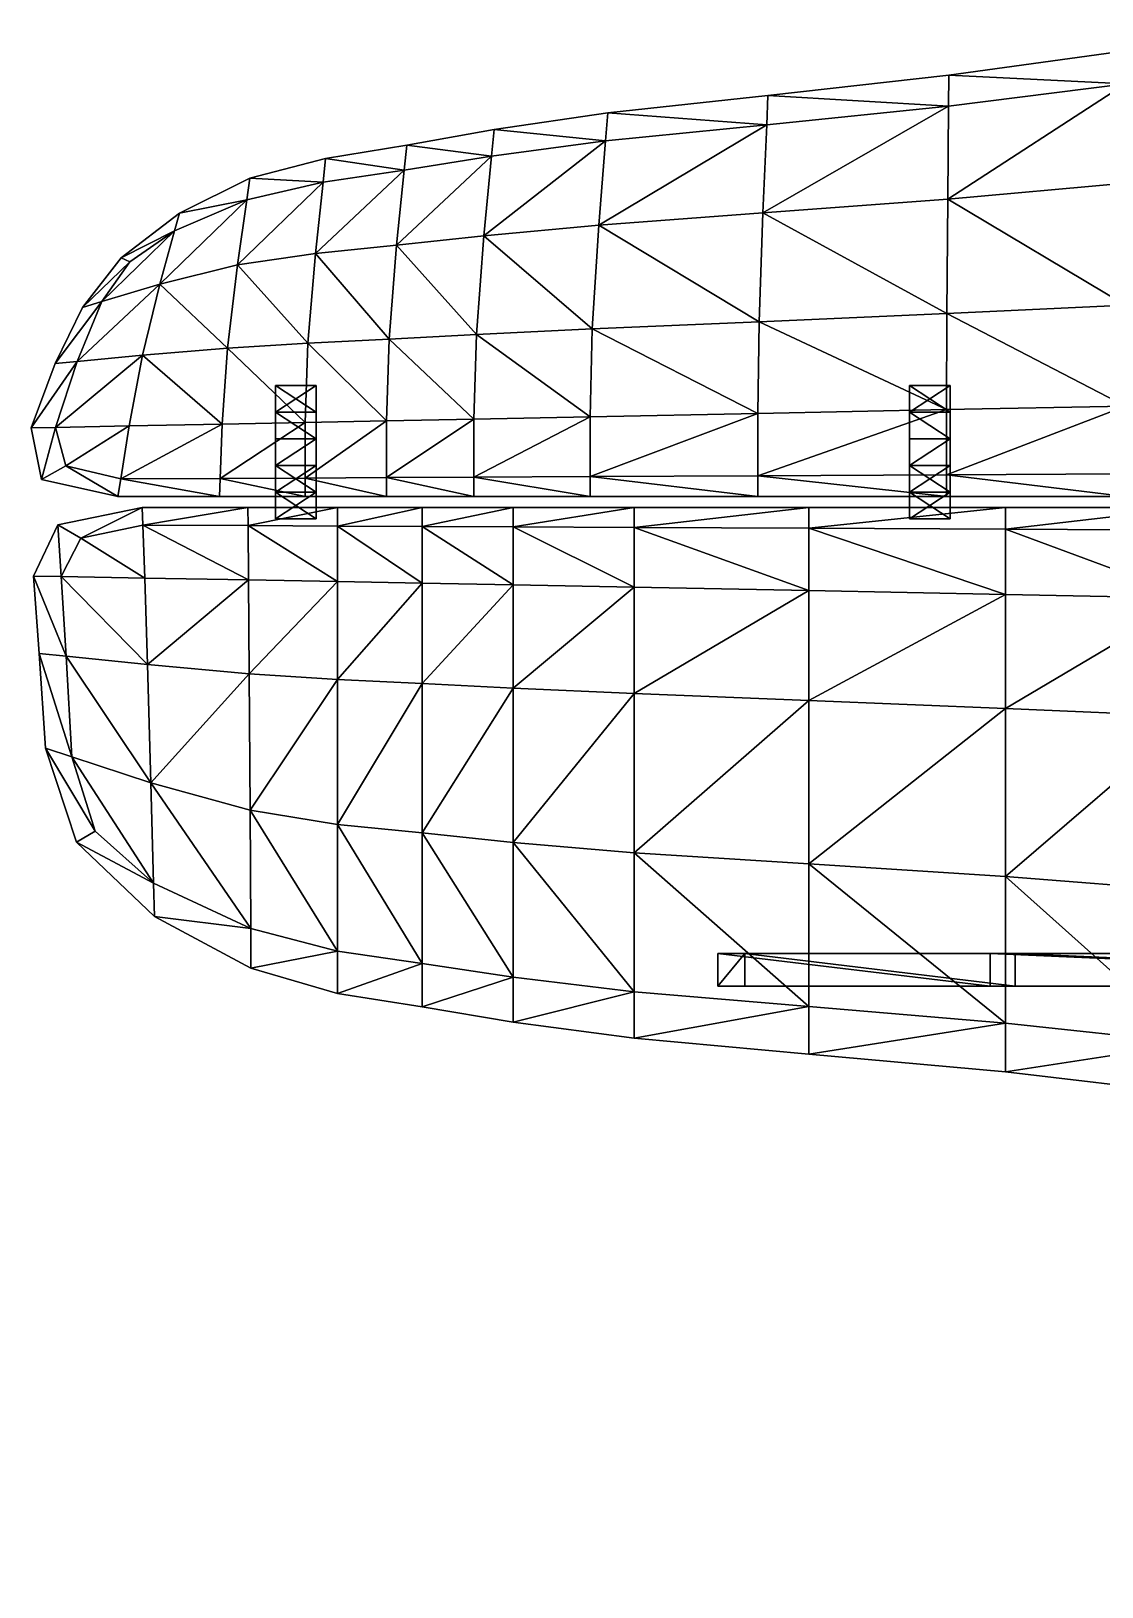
# Model space of a CAD drawing. Header units: centimetres. Extents: x -517 to 535, y -790 to 155.
# Drawn here: x -151.5 to -54.9, y -14.3 to 126 of the extents above; entities that cross this region are included whole.
import ezdxf

# ---------------------------------------------------------------- set-up
doc = ezdxf.new("R2010")
doc.units = ezdxf.units.CM
doc.layers.get('0').update_dxf_attribs({"color": 194, "true_color": 0x551cb1})

msp = doc.modelspace()

# ---------------------------------------------------------------- meshes
at = {"color": 176, "true_color": 0x080888}
mesh = msp.add_polyface(dxfattribs=at)
corners = [(-68.71, 119.18, 273.61), (-85.46, 109.56, 273.87), (-68.79, 110.81, 273.87), (-85.12, 117.51, 273.61), (-85.81, 99.75, 273.87), (-68.88, 100.48, 273.87), (-52.75, 101.24, 273.87), (-52.75, 112.24, 273.87), (-52.75, 121.21, 273.61), (-37.98, 122.82, 273.61), (-37.68, 101.92, 273.87), (-68.68, 121.97, 272.82), (-52.75, 124.19, 272.82), (-52.75, 124.19, 271.77), (-68.68, 121.97, 271.77), (-85.01, 120.16, 272.82), (-85.01, 120.16, 271.77), (-85.46, 109.56, 269.66), (-68.79, 110.81, 269.66), (-68.88, 100.48, 269.66), (-68.71, 119.18, 269.93), (-85.12, 117.51, 269.93), (-52.75, 112.24, 269.66), (-52.75, 101.24, 269.66), (-52.75, 121.21, 269.93), (-52.75, 124.19, 270.72), (-37.98, 122.82, 269.93), (-38.03, 125.96, 271.77), (-68.68, 121.97, 270.72), (-85.01, 120.16, 270.72)]
mesh.append_faces([[corners[k] for k in face] for face in [(0, 1, 2, 0), (1, 0, 3, 1), (1, 4, 5, 1), (5, 2, 1, 5), (6, 7, 2, 6), (2, 5, 6, 2), (2, 8, 0, 2), (8, 2, 7, 8), (7, 9, 8, 7), (7, 6, 10, 7), (8, 11, 0, 8), (11, 8, 12, 11), (11, 12, 13, 11), (13, 14, 11, 13), (0, 15, 3, 0), (15, 0, 11, 15), (15, 11, 14, 15), (14, 16, 15, 14), (17, 18, 19, 17), (20, 17, 21, 20), (17, 20, 18, 17), (18, 22, 23, 18), (23, 19, 18, 23), (24, 18, 20, 24), (18, 24, 22, 18), (25, 26, 24, 25), (25, 13, 27, 25), (13, 25, 28, 13), (28, 14, 13, 28), (28, 24, 20, 28), (24, 28, 25, 24), (20, 29, 28, 20), (29, 20, 21, 29), (28, 16, 14, 28), (16, 28, 29, 16)]], dxfattribs={"vtx3": -1, "color": 176})
mesh = msp.add_polyface(dxfattribs=at)
corners = [(-118.5, 106.66, 273.87), (-109.93, 114.68, 273.61), (-117.82, 113.43, 273.61), (-110.62, 107.51, 273.87), (-99.65, 116.05, 273.61), (-100.25, 108.47, 273.87), (-85.12, 117.51, 273.61), (-85.46, 109.56, 273.87), (-99.45, 118.58, 272.82), (-85.01, 120.16, 272.82), (-85.01, 120.16, 271.77), (-99.45, 118.58, 271.77), (-109.71, 117.07, 272.82), (-117.59, 115.68, 272.82), (-109.71, 117.07, 271.77), (-117.59, 115.68, 271.77), (-99.65, 116.05, 269.93), (-110.62, 107.51, 269.66), (-109.93, 114.68, 269.93), (-100.25, 108.47, 269.66), (-118.5, 106.66, 269.66), (-117.82, 113.43, 269.93), (-85.12, 117.51, 269.93), (-85.46, 109.56, 269.66), (-85.01, 120.16, 270.72), (-99.45, 118.58, 270.72), (-109.71, 117.07, 270.72), (-117.59, 115.68, 270.72)]
mesh.append_faces([[corners[k] for k in face] for face in [(0, 1, 2, 0), (1, 0, 3, 1), (4, 3, 5, 4), (3, 4, 1, 3), (5, 6, 4, 5), (6, 5, 7, 6), (6, 8, 4, 6), (8, 6, 9, 8), (8, 9, 10, 8), (10, 11, 8, 10), (4, 12, 1, 4), (12, 4, 8, 12), (1, 13, 2, 1), (13, 1, 12, 13), (13, 12, 14, 13), (14, 15, 13, 14), (12, 8, 11, 12), (11, 14, 12, 11), (16, 17, 18, 16), (17, 16, 19, 17), (18, 20, 21, 18), (22, 19, 16, 22), (19, 22, 23, 19), (11, 24, 25, 11), (24, 11, 10, 24), (25, 22, 16, 25), (22, 25, 24, 22), (16, 26, 25, 16), (26, 16, 18, 26), (26, 14, 11, 26), (11, 25, 26, 11), (15, 26, 27, 15), (26, 15, 14, 26), (27, 18, 21, 27), (18, 27, 26, 18)]], dxfattribs={"vtx3": -1, "color": 176})
mesh = msp.add_polyface(dxfattribs=at)
corners = [(-132.02, 110.74, 273.61), (-139.85, 103.13, 273.87), (-132.86, 104.87, 273.87), (-126.51, 97.82, 273.87), (-125.83, 105.91, 273.87), (-133.76, 97.37, 273.87), (-125.14, 112.34, 273.61), (-117.82, 113.43, 273.61), (-118.5, 106.66, 273.87), (-119.18, 98.19, 273.87), (-124.92, 114.48, 272.82), (-117.59, 115.68, 272.82), (-131.73, 112.7, 272.82), (-124.92, 114.48, 271.77), (-131.73, 112.7, 271.77), (-117.59, 115.68, 271.77), (-138.09, 109.55, 271.77), (-138.09, 109.55, 272.82), (-132.86, 104.87, 269.66), (-125.83, 105.91, 269.66), (-126.51, 97.82, 269.66), (-118.5, 106.66, 269.66), (-119.18, 98.19, 269.66), (-117.82, 113.43, 269.93), (-125.14, 112.34, 269.93), (-132.02, 110.74, 269.93), (-124.92, 114.48, 270.72), (-117.59, 115.68, 270.72), (-131.73, 112.7, 270.72), (-138.09, 109.55, 270.72)]
mesh.append_faces([[corners[k] for k in face] for face in [(0, 1, 2, 0), (3, 4, 2, 3), (2, 5, 3, 2), (2, 6, 0, 2), (6, 2, 4, 6), (7, 4, 8, 7), (4, 7, 6, 4), (4, 3, 9, 4), (9, 8, 4, 9), (7, 10, 6, 7), (10, 7, 11, 10), (6, 12, 0, 6), (12, 6, 10, 12), (12, 10, 13, 12), (13, 14, 12, 13), (10, 11, 15, 10), (15, 13, 10, 15), (12, 16, 17, 12), (18, 19, 20, 18), (19, 21, 22, 19), (22, 20, 19, 22), (23, 19, 24, 23), (19, 23, 21, 19), (24, 18, 25, 24), (18, 24, 19, 18), (23, 26, 27, 23), (26, 23, 24, 26), (27, 13, 15, 27), (13, 27, 26, 13), (13, 26, 28, 13), (28, 14, 13, 28), (28, 24, 25, 28), (24, 28, 26, 24), (25, 29, 28, 25), (28, 16, 14, 28)]], dxfattribs={"vtx3": -1, "color": 176})
mesh = msp.add_polyface(dxfattribs=at)
corners = [(-101.04, 85.78, 273.61), (-85.92, 91.48, 273.87), (-101.04, 91.18, 273.87), (-85.92, 85.86, 273.61), (-85.81, 99.75, 273.87), (-100.85, 99.1, 273.87), (-111.3, 98.6, 273.87), (-111.53, 90.97, 273.87), (-111.53, 85.73, 273.61), (-119.41, 85.69, 273.61), (-119.18, 98.19, 273.87), (-119.41, 90.81, 273.87), (-110.62, 107.51, 273.87), (-118.5, 106.66, 273.87), (-100.25, 108.47, 273.87), (-85.46, 109.56, 273.87), (-85.92, 91.48, 269.66), (-101.04, 91.18, 269.66), (-100.85, 99.1, 269.66), (-85.81, 99.75, 269.66), (-101.04, 85.78, 269.93), (-85.92, 85.86, 269.93), (-111.53, 90.97, 269.66), (-111.3, 98.6, 269.66), (-119.41, 90.81, 269.66), (-119.18, 98.19, 269.66), (-119.41, 85.69, 269.93), (-111.53, 85.73, 269.93), (-118.5, 106.66, 269.66), (-110.62, 107.51, 269.66), (-100.25, 108.47, 269.66), (-109.93, 114.68, 269.93), (-85.46, 109.56, 269.66)]
mesh.append_faces([[corners[k] for k in face] for face in [(0, 1, 2, 0), (1, 0, 3, 1), (1, 4, 5, 1), (5, 2, 1, 5), (6, 7, 2, 6), (2, 5, 6, 2), (2, 8, 0, 2), (8, 2, 7, 8), (7, 9, 8, 7), (7, 6, 10, 7), (10, 11, 7, 10), (6, 12, 13, 6), (13, 10, 6, 13), (12, 6, 5, 12), (5, 14, 12, 5), (4, 15, 14, 4), (14, 5, 4, 14), (16, 17, 18, 16), (18, 19, 16, 18), (20, 16, 21, 20), (16, 20, 17, 16), (17, 22, 23, 17), (23, 18, 17, 23), (22, 24, 25, 22), (25, 23, 22, 25), (22, 26, 24, 22), (27, 17, 20, 27), (17, 27, 22, 17), (28, 29, 23, 28), (23, 25, 28, 23), (29, 30, 18, 29), (18, 23, 29, 18), (28, 31, 29, 28), (30, 32, 19, 30), (19, 18, 30, 19)]], dxfattribs={"vtx3": -1, "color": 176})
mesh = msp.add_polyface(dxfattribs=at)
corners = [(-139.85, 103.13, 273.87), (-147.33, 96.17, 273.61), (-141.43, 96.73, 273.87), (-145.09, 101.56, 273.61), (-138.53, 107.94, 273.61), (-142.56, 105.15, 273.4), (-132.02, 110.74, 273.61), (-133.76, 97.37, 273.87), (-132.86, 104.87, 273.87), (-138.09, 109.55, 272.82), (-131.73, 112.7, 272.82), (-143.34, 105.51, 272.82), (-138.09, 109.55, 271.77), (-143.34, 105.51, 271.77), (-131.73, 112.7, 271.77), (-146.83, 101.04, 272.82), (-146.83, 101.04, 271.77), (-139.85, 103.13, 269.66), (-147.33, 96.17, 269.93), (-145.09, 101.56, 269.93), (-132.86, 104.87, 269.66), (-133.76, 97.37, 269.66), (-132.02, 110.74, 269.93), (-138.53, 107.94, 269.93), (-142.56, 105.15, 270.13), (-138.09, 109.55, 270.72), (-131.73, 112.7, 270.72), (-143.34, 105.51, 270.72), (-146.83, 101.04, 270.72), (-149.29, 95.98, 271.77), (-149.29, 95.98, 270.72)]
mesh.append_faces([[corners[k] for k in face] for face in [(0, 1, 2, 0), (3, 4, 5, 3), (4, 3, 0, 4), (0, 6, 4, 0), (0, 2, 7, 0), (7, 8, 0, 7), (6, 9, 4, 6), (9, 6, 10, 9), (4, 11, 5, 4), (11, 4, 9, 11), (11, 9, 12, 11), (12, 13, 11, 12), (12, 10, 14, 12), (5, 15, 3, 5), (15, 5, 11, 15), (15, 11, 13, 15), (13, 16, 15, 13), (17, 18, 19, 17), (17, 20, 21, 17), (22, 17, 23, 22), (17, 22, 20, 17), (23, 19, 24, 23), (19, 23, 17, 19), (25, 22, 23, 25), (12, 26, 25, 12), (12, 25, 27, 12), (27, 13, 12, 27), (27, 23, 24, 27), (23, 27, 25, 23), (24, 28, 27, 24), (28, 24, 19, 28), (28, 16, 13, 28), (13, 27, 28, 13), (28, 29, 16, 28), (19, 30, 28, 19)]], dxfattribs={"vtx3": -1, "color": 176})
mesh = msp.add_polyface(dxfattribs=at)
corners = [(-71.02, 93.99, 271.3), (-72.25, 93.99, 273.42), (-68.57, 93.99, 271.3), (-72.25, 93.99, 269.18), (-72.25, 91.59, 273.42), (-68.57, 91.59, 271.3), (-72.25, 91.59, 269.18), (-68.57, 89.19, 271.3), (-72.25, 89.19, 273.42), (-72.25, 89.19, 269.18), (-72.25, 86.79, 273.42), (-68.57, 86.79, 271.3), (-72.25, 86.79, 269.18), (-52.75, 101.24, 273.87), (-52.75, 92.14, 273.87), (-37.63, 92.44, 273.87), (-68.9, 85.94, 273.61), (-68.9, 91.82, 273.87), (-52.75, 86.02, 273.61), (-68.88, 100.48, 273.87), (-85.81, 99.75, 273.87), (-85.92, 91.48, 273.87), (-85.92, 85.86, 273.61), (-52.75, 92.14, 269.66), (-68.9, 91.82, 269.66), (-68.88, 100.48, 269.66), (-52.75, 101.24, 269.66), (-68.9, 85.94, 269.93), (-85.92, 91.48, 269.66), (-85.81, 99.75, 269.66), (-85.92, 85.86, 269.93), (-85.46, 109.56, 269.66)]
mesh.append_faces([[corners[k] for k in face] for face in [(0, 1, 2, 0), (0, 3, 1, 0), (0, 2, 3, 0), (2, 4, 5, 2), (2, 1, 4, 2), (1, 6, 4, 1), (1, 3, 6, 1), (3, 5, 6, 3), (3, 2, 5, 3), (5, 4, 7, 5), (7, 4, 8, 7), (4, 9, 8, 4), (4, 6, 9, 4), (6, 7, 9, 6), (6, 5, 7, 6), (7, 10, 11, 7), (7, 8, 10, 7), (8, 9, 10, 8), (9, 7, 12, 9), (13, 14, 15, 13), (16, 14, 17, 16), (14, 16, 18, 14), (14, 13, 19, 14), (19, 17, 14, 19), (20, 21, 17, 20), (17, 19, 20, 17), (17, 22, 16, 17), (22, 17, 21, 22), (23, 24, 25, 23), (25, 26, 23, 25), (23, 27, 24, 23), (24, 28, 29, 24), (29, 25, 24, 29), (24, 30, 28, 24), (25, 29, 31, 25)]], dxfattribs={"vtx3": -1, "color": 176})
mesh = msp.add_polyface(dxfattribs=at)
corners = [(-128.22, 93.99, 271.3), (-129.44, 93.99, 273.42), (-125.76, 93.99, 271.3), (-129.44, 93.99, 269.18), (-129.44, 91.59, 273.42), (-125.76, 91.59, 271.3), (-129.44, 91.59, 269.18), (-125.76, 89.19, 271.3), (-129.44, 89.19, 273.42), (-129.44, 89.19, 269.18), (-129.44, 86.79, 273.42), (-125.76, 86.79, 271.3), (-129.44, 86.79, 269.18), (-119.41, 85.69, 273.61), (-111.53, 90.97, 273.87), (-119.41, 90.81, 273.87), (-126.51, 97.82, 273.87), (-126.74, 90.66, 273.87), (-119.18, 98.19, 273.87), (-126.74, 85.65, 273.61), (-134.43, 85.61, 273.61), (-134.23, 90.51, 273.87), (-133.76, 97.37, 273.87), (-119.41, 90.81, 269.66), (-126.74, 90.66, 269.66), (-126.51, 97.82, 269.66), (-119.18, 98.19, 269.66), (-134.23, 90.51, 269.66), (-133.76, 97.37, 269.66), (-134.43, 85.61, 269.93), (-126.74, 85.65, 269.93), (-132.86, 104.87, 269.66)]
mesh.append_faces([[corners[k] for k in face] for face in [(0, 1, 2, 0), (0, 3, 1, 0), (0, 2, 3, 0), (2, 4, 5, 2), (2, 1, 4, 2), (1, 6, 4, 1), (1, 3, 6, 1), (3, 5, 6, 3), (3, 2, 5, 3), (5, 4, 7, 5), (7, 4, 8, 7), (4, 9, 8, 4), (4, 6, 9, 4), (6, 7, 9, 6), (6, 5, 7, 6), (7, 10, 11, 7), (7, 8, 10, 7), (8, 9, 10, 8), (9, 7, 12, 9), (13, 14, 15, 13), (16, 17, 15, 16), (15, 18, 16, 15), (15, 19, 13, 15), (19, 15, 17, 19), (20, 17, 21, 20), (17, 20, 19, 17), (17, 16, 22, 17), (22, 21, 17, 22), (23, 24, 25, 23), (25, 26, 23, 25), (24, 27, 28, 24), (28, 25, 24, 28), (24, 29, 27, 24), (23, 30, 24, 23), (25, 28, 31, 25)]], dxfattribs={"vtx3": -1, "color": 176})
mesh = msp.add_polyface(dxfattribs=at)
corners = [(-141.43, 96.73, 273.87), (-142.63, 90.35, 273.87), (-134.23, 90.51, 273.87), (-133.76, 97.37, 273.87), (-143.39, 85.57, 273.61), (-134.43, 85.61, 273.61), (-148.34, 86.75, 273.4), (-149.26, 90.22, 273.61), (-147.33, 96.17, 273.61), (-139.85, 103.13, 273.87), (-145.09, 101.56, 273.61), (-151.47, 90.17, 272.82), (-149.29, 95.98, 272.82), (-150.54, 85.53, 272.82), (-151.47, 90.17, 271.77), (-149.29, 95.98, 271.77), (-146.83, 101.04, 272.82), (-146.83, 101.04, 271.77), (-134.23, 90.51, 269.66), (-142.63, 90.35, 269.66), (-141.43, 96.73, 269.66), (-133.76, 97.37, 269.66), (-149.26, 90.22, 269.93), (-147.33, 96.17, 269.93), (-148.34, 86.75, 270.13), (-143.39, 85.57, 269.93), (-139.85, 103.13, 269.66), (-151.47, 90.17, 270.72), (-149.29, 95.98, 270.72), (-150.54, 85.53, 271.77), (-150.54, 85.53, 270.72), (-146.83, 101.04, 270.72), (-145.09, 101.56, 269.93)]
mesh.append_faces([[corners[k] for k in face] for face in [(0, 1, 2, 0), (2, 3, 0, 2), (2, 4, 5, 2), (4, 2, 1, 4), (6, 1, 7, 6), (1, 6, 4, 1), (7, 0, 8, 7), (0, 7, 1, 0), (8, 9, 10, 8), (8, 11, 7, 8), (11, 8, 12, 11), (7, 13, 6, 7), (14, 12, 15, 14), (12, 14, 11, 12), (10, 12, 8, 10), (12, 10, 16, 12), (15, 16, 17, 15), (16, 15, 12, 16), (18, 19, 20, 18), (20, 21, 18, 20), (20, 22, 23, 20), (22, 20, 19, 22), (19, 24, 22, 19), (18, 25, 19, 18), (23, 26, 20, 23), (21, 20, 26, 21), (23, 27, 28, 23), (27, 23, 22, 27), (28, 14, 15, 28), (14, 28, 27, 14), (27, 29, 14, 27), (22, 30, 27, 22), (15, 31, 28, 15), (28, 32, 23, 28)]], dxfattribs={"vtx3": -1, "color": 176})
mesh = msp.add_polyface(dxfattribs=at)
corners = [(-72.25, 86.79, 273.42), (-72.25, 89.19, 269.18), (-72.25, 86.79, 269.18), (-72.25, 84.39, 269.18), (-72.25, 84.39, 273.42), (-68.57, 84.39, 271.3), (-72.25, 81.99, 269.18), (-72.25, 81.99, 273.42), (-68.57, 81.99, 271.3), (-71.02, 81.99, 271.3), (-81.32, 65.59, 273.87), (-63.59, 75.16, 273.87), (-81.32, 75.5, 273.87), (-81.32, 81.12, 273.61), (-97.07, 81.19, 273.61), (-97.07, 66.22, 273.87), (-63.59, 81.03, 273.61), (-63.59, 82.99, 272.82), (-81.32, 82.99, 272.82), (-63.59, 82.99, 271.77), (-81.32, 82.99, 271.77), (-63.59, 75.16, 269.66), (-81.32, 65.59, 269.66), (-81.32, 75.5, 269.66), (-63.59, 64.88, 269.66), (-81.32, 81.12, 269.93), (-63.59, 81.03, 269.93), (-81.32, 82.99, 270.72), (-97.07, 81.19, 269.93), (-97.07, 82.99, 271.77), (-63.59, 82.99, 270.72), (-85.92, 85.86, 273.61), (-68.9, 83.98, 272.82), (-68.9, 85.94, 273.61), (-85.92, 83.98, 272.82), (-68.9, 83.98, 271.77), (-85.92, 83.98, 271.77), (-85.92, 85.86, 269.93), (-68.9, 91.82, 269.66), (-68.9, 85.94, 269.93), (-85.92, 83.98, 270.72), (-68.9, 83.98, 270.72)]
mesh.append_faces([[corners[k] for k in face] for face in [(0, 1, 2, 0), (0, 3, 4, 0), (0, 2, 3, 0), (2, 5, 3, 2), (4, 6, 7, 4), (4, 3, 6, 4), (3, 8, 6, 3), (9, 8, 7, 9), (9, 7, 6, 9), (9, 6, 8, 9), (10, 11, 12, 10), (13, 12, 11, 13), (12, 13, 14, 12), (12, 15, 10, 12), (13, 16, 17, 13), (17, 18, 13, 17), (19, 20, 18, 19), (18, 17, 19, 18), (21, 22, 23, 21), (22, 21, 24, 22), (25, 26, 21, 25), (21, 23, 25, 21), (27, 25, 28, 27), (27, 29, 20, 27), (27, 20, 19, 27), (25, 27, 30, 25), (31, 32, 33, 31), (32, 31, 34, 32), (35, 34, 36, 35), (34, 35, 32, 34), (37, 38, 39, 37), (35, 40, 41, 35), (40, 35, 36, 40), (41, 37, 39, 41), (37, 41, 40, 37)]], dxfattribs={"vtx3": -1, "color": 176})
mesh = msp.add_polyface(dxfattribs=at)
corners = [(-72.25, 86.79, 269.18), (-68.57, 89.19, 271.3), (-68.57, 86.79, 271.3), (-72.25, 84.39, 273.42), (-68.57, 84.39, 271.3), (-72.25, 86.79, 273.42), (-72.25, 81.99, 273.42), (-68.57, 81.99, 271.3), (-72.25, 84.39, 269.18), (-63.59, 81.03, 273.61), (-63.59, 75.16, 273.87), (-46.76, 74.83, 273.87), (-46.76, 80.95, 273.61), (-63.59, 64.88, 273.87), (-46.76, 64.14, 273.87), (-81.32, 65.59, 273.87), (-81.32, 81.12, 273.61), (-46.76, 82.99, 272.82), (-63.59, 82.99, 272.82), (-46.76, 82.99, 271.77), (-63.59, 82.99, 271.77), (-46.76, 74.83, 269.66), (-63.59, 64.88, 269.66), (-63.59, 75.16, 269.66), (-63.59, 81.03, 269.93), (-46.76, 80.95, 269.93), (-63.59, 82.99, 270.72), (-46.76, 82.99, 270.72), (-81.32, 82.99, 270.72), (-81.32, 81.12, 269.93), (-68.9, 85.94, 273.61), (-52.75, 83.98, 272.82), (-52.75, 86.02, 273.61), (-68.9, 83.98, 272.82), (-52.75, 83.98, 271.77), (-68.9, 83.98, 271.77), (-68.9, 85.94, 269.93), (-52.75, 92.14, 269.66), (-52.75, 86.02, 269.93), (-52.75, 83.98, 270.72), (-68.9, 83.98, 270.72)]
mesh.append_faces([[corners[k] for k in face] for face in [(0, 1, 2, 0), (2, 3, 4, 2), (2, 5, 3, 2), (0, 2, 4, 0), (4, 6, 7, 4), (4, 3, 6, 4), (8, 4, 7, 8), (9, 10, 11, 9), (11, 12, 9, 11), (11, 13, 14, 11), (13, 11, 10, 13), (10, 15, 13, 10), (10, 9, 16, 10), (9, 12, 17, 9), (17, 18, 9, 17), (19, 20, 18, 19), (18, 17, 19, 18), (21, 22, 23, 21), (24, 25, 21, 24), (21, 23, 24, 21), (24, 26, 27, 24), (27, 25, 24, 27), (26, 20, 19, 26), (19, 27, 26, 19), (20, 26, 28, 20), (26, 24, 29, 26), (30, 31, 32, 30), (31, 30, 33, 31), (34, 33, 35, 34), (33, 34, 31, 33), (36, 37, 38, 36), (36, 39, 40, 36), (39, 36, 38, 39), (40, 34, 35, 40), (34, 40, 39, 34)]], dxfattribs={"vtx3": -1, "color": 176})
mesh = msp.add_polyface(dxfattribs=at)
corners = [(-141.45, 82.99, 272.82), (-149.05, 81.44, 272.82), (-146.98, 80.22, 273.4), (-131.91, 82.99, 272.82), (-141.4, 81.4, 273.61), (-141.45, 82.99, 271.77), (-131.91, 82.99, 271.77), (-149.05, 81.44, 271.77), (-141.45, 82.99, 270.72), (-141.4, 81.4, 269.93), (-146.98, 80.22, 270.13), (-149.05, 81.44, 270.72), (-131.91, 82.99, 270.72), (-148.34, 86.75, 273.4), (-143.65, 83.98, 272.82), (-143.39, 85.57, 273.61), (-150.54, 85.53, 272.82), (-134.49, 83.98, 272.82), (-134.43, 85.61, 273.61), (-143.65, 83.98, 271.77), (-134.49, 83.98, 271.77), (-150.54, 85.53, 271.77), (-149.26, 90.22, 273.61), (-151.47, 90.17, 272.82), (-151.47, 90.17, 271.77), (-148.34, 86.75, 270.13), (-142.63, 90.35, 269.66), (-143.39, 85.57, 269.93), (-134.23, 90.51, 269.66), (-134.43, 85.61, 269.93), (-143.65, 83.98, 270.72), (-150.54, 85.53, 270.72), (-134.49, 83.98, 270.72), (-151.47, 90.17, 270.72), (-149.26, 90.22, 269.93)]
mesh.append_faces([[corners[k] for k in face] for face in [(0, 1, 2, 0), (3, 0, 4, 3), (3, 5, 0, 3), (5, 3, 6, 5), (5, 7, 1, 5), (1, 0, 5, 1), (8, 9, 10, 8), (11, 7, 5, 11), (5, 8, 11, 5), (5, 12, 8, 5), (12, 5, 6, 12), (9, 8, 12, 9), (13, 14, 15, 13), (14, 13, 16, 14), (15, 17, 18, 15), (17, 15, 14, 17), (17, 14, 19, 17), (19, 20, 17, 19), (19, 16, 21, 19), (16, 19, 14, 16), (16, 22, 23, 16), (21, 23, 24, 21), (23, 21, 16, 23), (25, 26, 27, 25), (27, 28, 29, 27), (25, 30, 31, 25), (30, 25, 27, 30), (31, 19, 21, 31), (19, 31, 30, 19), (19, 30, 32, 19), (32, 20, 19, 32), (32, 27, 29, 32), (27, 32, 30, 27), (21, 33, 31, 21), (31, 34, 25, 31)]], dxfattribs={"vtx3": -1, "color": 176})
mesh = msp.add_polyface(dxfattribs=at)
corners = [(-129.44, 86.79, 273.42), (-129.44, 89.19, 269.18), (-129.44, 86.79, 269.18), (-125.76, 89.19, 271.3), (-125.76, 86.79, 271.3), (-129.44, 84.39, 273.42), (-125.76, 84.39, 271.3), (-129.44, 84.39, 269.18), (-129.44, 81.99, 273.42), (-125.76, 81.99, 271.3), (-129.44, 81.99, 269.18), (-131.91, 82.99, 271.77), (-123.84, 82.99, 270.72), (-131.91, 82.99, 270.72), (-123.84, 82.99, 271.77), (-116.21, 82.99, 270.72), (-116.21, 82.99, 271.77), (-134.43, 85.61, 273.61), (-126.74, 83.98, 272.82), (-126.74, 85.65, 273.61), (-134.49, 83.98, 272.82), (-119.41, 83.98, 272.82), (-119.41, 85.69, 273.61), (-126.74, 83.98, 271.77), (-119.41, 83.98, 271.77), (-134.49, 83.98, 271.77), (-134.43, 85.61, 269.93), (-126.74, 90.66, 269.66), (-126.74, 85.65, 269.93), (-119.41, 90.81, 269.66), (-119.41, 85.69, 269.93), (-126.74, 83.98, 270.72), (-134.49, 83.98, 270.72), (-119.41, 83.98, 270.72)]
mesh.append_faces([[corners[k] for k in face] for face in [(0, 1, 2, 0), (2, 3, 4, 2), (4, 5, 6, 4), (4, 0, 5, 4), (0, 7, 5, 0), (0, 2, 7, 0), (2, 6, 7, 2), (2, 4, 6, 2), (6, 8, 9, 6), (6, 5, 8, 6), (5, 10, 8, 5), (5, 7, 10, 5), (7, 9, 10, 7), (7, 6, 9, 7), (11, 12, 13, 11), (14, 15, 12, 14), (15, 14, 16, 15), (17, 18, 19, 17), (18, 17, 20, 18), (19, 21, 22, 19), (21, 19, 18, 21), (21, 18, 23, 21), (23, 24, 21, 23), (18, 20, 25, 18), (25, 23, 18, 25), (26, 27, 28, 26), (28, 29, 30, 28), (26, 31, 32, 26), (31, 26, 28, 31), (31, 23, 25, 31), (25, 32, 31, 25), (23, 31, 33, 23), (33, 24, 23, 33), (33, 28, 30, 33), (28, 33, 31, 28)]], dxfattribs={"vtx3": -1, "color": 176})
mesh = msp.add_polyface(dxfattribs=at)
corners = [(-107.99, 66.71, 273.87), (-97.07, 75.8, 273.87), (-107.99, 76.01, 273.87), (-107.99, 81.25, 273.61), (-116.21, 81.28, 273.61), (-116.21, 76.16, 273.87), (-116.21, 67.12, 273.87), (-107.99, 82.99, 272.82), (-116.21, 82.99, 272.82), (-116.21, 82.99, 271.77), (-107.99, 82.99, 271.77), (-107.99, 76.01, 269.66), (-116.21, 67.12, 269.66), (-116.21, 76.16, 269.66), (-107.99, 66.71, 269.66), (-116.21, 81.28, 269.93), (-107.99, 81.25, 269.93), (-116.21, 82.99, 270.72), (-107.99, 82.99, 270.72), (-97.07, 82.99, 271.77), (-119.41, 85.69, 273.61), (-111.53, 83.98, 272.82), (-111.53, 85.73, 273.61), (-119.41, 83.98, 272.82), (-101.04, 83.98, 272.82), (-101.04, 85.78, 273.61), (-101.04, 83.98, 271.77), (-111.53, 83.98, 271.77), (-119.41, 83.98, 271.77), (-119.41, 85.69, 269.93), (-111.53, 90.97, 269.66), (-111.53, 85.73, 269.93), (-111.53, 83.98, 270.72), (-119.41, 83.98, 270.72), (-101.04, 83.98, 270.72)]
mesh.append_faces([[corners[k] for k in face] for face in [(0, 1, 2, 0), (3, 2, 1, 3), (4, 5, 2, 4), (2, 3, 4, 2), (2, 6, 0, 2), (6, 2, 5, 6), (4, 3, 7, 4), (7, 8, 4, 7), (7, 9, 8, 7), (9, 7, 10, 9), (11, 12, 13, 11), (12, 11, 14, 12), (15, 16, 11, 15), (11, 13, 15, 11), (15, 17, 18, 15), (18, 16, 15, 18), (18, 9, 10, 18), (9, 18, 17, 9), (18, 10, 19, 18), (20, 21, 22, 20), (21, 20, 23, 21), (22, 24, 25, 22), (24, 22, 21, 24), (26, 21, 27, 26), (21, 26, 24, 21), (21, 23, 28, 21), (28, 27, 21, 28), (29, 30, 31, 29), (29, 32, 33, 29), (32, 29, 31, 32), (32, 27, 28, 32), (28, 33, 32, 28), (27, 32, 34, 27), (31, 34, 32, 31)]], dxfattribs={"vtx3": -1, "color": 176})
mesh = msp.add_polyface(dxfattribs=at)
corners = [(-97.07, 81.19, 273.61), (-97.07, 75.8, 273.87), (-81.32, 75.5, 273.87), (-97.07, 66.22, 273.87), (-107.99, 66.71, 273.87), (-107.99, 81.25, 273.61), (-81.32, 81.12, 273.61), (-81.32, 82.99, 272.82), (-97.07, 82.99, 272.82), (-81.32, 82.99, 271.77), (-97.07, 82.99, 271.77), (-107.99, 82.99, 272.82), (-107.99, 82.99, 271.77), (-81.32, 75.5, 269.66), (-97.07, 66.22, 269.66), (-97.07, 75.8, 269.66), (-81.32, 65.59, 269.66), (-97.07, 81.19, 269.93), (-81.32, 81.12, 269.93), (-107.99, 66.71, 269.66), (-107.99, 76.01, 269.66), (-107.99, 81.25, 269.93), (-97.07, 82.99, 270.72), (-81.32, 82.99, 270.72), (-107.99, 82.99, 270.72), (-101.04, 85.78, 273.61), (-85.92, 83.98, 272.82), (-85.92, 85.86, 273.61), (-101.04, 83.98, 272.82), (-101.04, 83.98, 271.77), (-85.92, 83.98, 271.77), (-101.04, 85.78, 269.93), (-85.92, 83.98, 270.72), (-101.04, 83.98, 270.72), (-85.92, 85.86, 269.93), (-111.53, 83.98, 271.77), (-111.53, 85.73, 269.93)]
mesh.append_faces([[corners[k] for k in face] for face in [(0, 1, 2, 0), (3, 2, 1, 3), (1, 4, 3, 1), (1, 0, 5, 1), (0, 6, 7, 0), (7, 8, 0, 7), (9, 10, 8, 9), (8, 7, 9, 8), (5, 0, 8, 5), (8, 11, 5, 8), (8, 12, 11, 8), (12, 8, 10, 12), (13, 14, 15, 13), (14, 13, 16, 14), (17, 18, 13, 17), (13, 15, 17, 13), (15, 19, 20, 15), (19, 15, 14, 19), (21, 17, 15, 21), (15, 20, 21, 15), (17, 22, 23, 17), (10, 23, 22, 10), (10, 22, 24, 10), (22, 17, 21, 22), (21, 24, 22, 21), (25, 26, 27, 25), (26, 25, 28, 26), (26, 28, 29, 26), (29, 30, 26, 29), (31, 32, 33, 31), (32, 31, 34, 32), (33, 30, 29, 33), (30, 33, 32, 30), (33, 29, 35, 33), (33, 36, 31, 33)]], dxfattribs={"vtx3": -1, "color": 176})
mesh = msp.add_polyface(dxfattribs=at)
corners = [(-140.97, 68.83, 273.87), (-131.86, 76.46, 273.87), (-141.22, 76.63, 273.87), (-141.4, 81.4, 273.61), (-146.98, 80.22, 273.4), (-148.76, 76.76, 273.61), (-148.32, 69.58, 273.61), (-141.45, 82.99, 272.82), (-131.9, 81.36, 273.61), (-131.91, 82.99, 272.82), (-151.27, 76.8, 272.82), (-150.76, 69.83, 272.82), (-149.05, 81.44, 272.82), (-149.05, 81.44, 271.77), (-151.27, 76.8, 271.77), (-150.76, 69.83, 271.77), (-131.86, 76.46, 269.66), (-140.97, 68.83, 269.66), (-141.22, 76.63, 269.66), (-131.79, 68, 269.66), (-148.32, 69.58, 269.93), (-148.76, 76.76, 269.93), (-146.98, 80.22, 270.13), (-141.4, 81.4, 269.93), (-131.9, 81.36, 269.93), (-149.05, 81.44, 270.72), (-141.45, 82.99, 270.72), (-150.76, 69.83, 270.72), (-151.27, 76.8, 270.72), (-150.17, 61.28, 270.72)]
mesh.append_faces([[corners[k] for k in face] for face in [(0, 1, 2, 0), (3, 2, 1, 3), (4, 5, 2, 4), (2, 3, 4, 2), (5, 6, 0, 5), (0, 2, 5, 0), (4, 3, 7, 4), (3, 8, 9, 3), (6, 5, 10, 6), (10, 11, 6, 10), (5, 4, 12, 5), (12, 10, 5, 12), (13, 14, 10, 13), (10, 12, 13, 10), (14, 15, 11, 14), (11, 10, 14, 11), (16, 17, 18, 16), (17, 16, 19, 17), (17, 20, 21, 17), (21, 18, 17, 21), (22, 23, 18, 22), (18, 21, 22, 18), (23, 24, 16, 23), (16, 18, 23, 16), (22, 25, 26, 22), (20, 27, 28, 20), (28, 21, 20, 28), (27, 15, 14, 27), (14, 28, 27, 14), (13, 25, 28, 13), (28, 14, 13, 28), (25, 22, 21, 25), (21, 28, 25, 21), (15, 27, 29, 15)]], dxfattribs={"vtx3": -1, "color": 176})
mesh = msp.add_polyface(dxfattribs=at)
corners = [(-128.22, 81.99, 271.3), (-125.76, 81.99, 271.3), (-129.44, 81.99, 273.42), (-129.44, 81.99, 269.18), (-123.84, 67.49, 273.87), (-116.21, 76.16, 273.87), (-123.84, 76.31, 273.87), (-116.21, 67.12, 273.87), (-116.21, 81.28, 273.61), (-123.84, 81.32, 273.61), (-131.9, 81.36, 273.61), (-131.86, 76.46, 273.87), (-131.79, 68, 273.87), (-140.97, 68.83, 273.87), (-141.4, 81.4, 273.61), (-123.84, 82.99, 272.82), (-131.91, 82.99, 272.82), (-116.21, 82.99, 272.82), (-123.84, 82.99, 271.77), (-116.21, 82.99, 271.77), (-131.91, 82.99, 271.77), (-116.21, 76.16, 269.66), (-123.84, 67.49, 269.66), (-123.84, 76.31, 269.66), (-116.21, 67.12, 269.66), (-131.79, 68, 269.66), (-131.86, 76.46, 269.66), (-131.9, 81.36, 269.93), (-123.84, 81.32, 269.93), (-116.21, 81.28, 269.93), (-131.91, 82.99, 270.72), (-123.84, 82.99, 270.72), (-116.21, 82.99, 270.72), (-141.4, 81.4, 269.93)]
mesh.append_faces([[corners[k] for k in face] for face in [(0, 1, 2, 0), (0, 2, 3, 0), (0, 3, 1, 0), (4, 5, 6, 4), (5, 4, 7, 5), (5, 8, 9, 5), (9, 6, 5, 9), (10, 11, 6, 10), (6, 9, 10, 6), (6, 12, 4, 6), (12, 6, 11, 12), (11, 13, 12, 11), (11, 10, 14, 11), (10, 9, 15, 10), (15, 16, 10, 15), (9, 8, 17, 9), (17, 15, 9, 17), (17, 18, 15, 17), (18, 17, 19, 18), (15, 20, 16, 15), (20, 15, 18, 20), (21, 22, 23, 21), (22, 21, 24, 22), (23, 25, 26, 23), (25, 23, 22, 25), (27, 28, 23, 27), (23, 26, 27, 23), (28, 29, 21, 28), (21, 23, 28, 21), (27, 30, 31, 27), (31, 28, 27, 31), (31, 20, 18, 31), (32, 29, 28, 32), (28, 31, 32, 28), (30, 27, 33, 30)]], dxfattribs={"vtx3": -1, "color": 176})
mesh = msp.add_polyface(dxfattribs=at)
corners = [(-87.09, 42.79, 271.47), (-62.71, 39.82, 244.87), (-62.71, 42.79, 244.87), (2.62, 39.82, 206.33), (-64.97, 39.82, 242.61), (2.62, 42.79, 206.33), (-64.97, 42.79, 242.61), (-63.59, 36.51, 273.61), (-63.59, 49.72, 273.87), (-81.32, 50.86, 273.87), (-63.59, 64.88, 273.87), (-46.76, 64.14, 273.87), (-46.76, 48.39, 273.87), (-46.76, 34.68, 273.61), (-31.01, 32.91, 273.61), (-31.01, 47.12, 273.87), (-31.01, 63.45, 273.87), (-63.59, 32.11, 272.82), (-81.32, 38, 273.61), (-81.32, 33.71, 272.82), (-46.76, 64.14, 269.66), (-31.01, 74.53, 269.66), (-31.01, 63.45, 269.66), (-63.59, 64.88, 269.66), (-46.76, 74.83, 269.66), (-81.32, 50.86, 269.66), (-63.59, 49.72, 269.66), (-81.32, 65.59, 269.66), (-63.59, 36.51, 269.93), (-81.32, 38, 269.93), (-46.76, 48.39, 269.66), (-31.01, 47.12, 269.66), (-31.01, 32.91, 269.93), (-46.76, 34.68, 269.93), (-63.59, 32.11, 270.72), (-81.32, 33.71, 270.72)]
mesh.append_faces([[corners[k] for k in face] for face in [(0, 1, 2, 0), (3, 1, 4, 3), (5, 6, 2, 5), (3, 4, 6, 3), (6, 5, 3, 6), (7, 8, 9, 7), (10, 9, 8, 10), (11, 8, 12, 11), (8, 11, 10, 8), (8, 7, 13, 8), (13, 12, 8, 13), (14, 15, 12, 14), (12, 13, 14, 12), (12, 16, 11, 12), (16, 12, 15, 16), (13, 7, 17, 13), (7, 18, 19, 7), (19, 17, 7, 19), (20, 21, 22, 20), (23, 24, 20, 23), (25, 23, 26, 25), (23, 25, 27, 23), (28, 29, 25, 28), (25, 26, 28, 25), (26, 20, 30, 26), (20, 26, 23, 20), (30, 22, 31, 30), (22, 30, 20, 22), (32, 33, 30, 32), (30, 31, 32, 30), (33, 28, 26, 33), (26, 30, 33, 26), (34, 28, 33, 34), (28, 34, 35, 28)]], dxfattribs={"vtx3": -1, "color": 176})
mesh = msp.add_polyface(dxfattribs=at)
corners = [(-3.18, 47.06, 179.07), (-4.25, 44.15, 178.34), (-2.13, 41.42, 179.73), (-1.06, 44.32, 180.45), (-3.18, 41.21, 177.64), (-1.06, 38.52, 179), (-3.35, 45.14, 175.59), (-0.14, 45.65, 176), (0.03, 41.78, 177.84), (-4.42, 48.05, 176.41), (-3.35, 50.91, 177.4), (-1.25, 55.26, 175.63), (-2.32, 52.43, 174.42), (-1.25, 49.54, 173.48), (-62.71, 39.82, 244.87), (2.62, 39.82, 206.33), (4.65, 39.82, 208.78), (-62.71, 42.79, 244.87), (4.65, 42.79, 208.78), (2.62, 42.79, 206.33), (-16.52, 62.86, 273.87), (-31.01, 47.12, 273.87), (-16.52, 46.15, 273.87), (-31.01, 63.45, 273.87), (-31.01, 32.91, 273.61), (-16.52, 31.63, 273.61), (-0.81, 30.13, 273.87), (-2.65, 45.34, 273.87), (-2.65, 62.32, 273.87), (-16.52, 62.86, 269.66), (-2.65, 73.99, 269.66), (-2.65, 62.32, 269.66), (-31.01, 63.45, 269.66), (-16.52, 74.25, 269.66), (-31.01, 47.12, 269.66), (-16.52, 46.15, 269.66), (-2.65, 45.34, 269.66), (-0.81, 30.13, 269.66), (-16.52, 31.63, 269.93), (-31.01, 32.91, 269.93)]
mesh.append_faces([[corners[k] for k in face] for face in [(0, 1, 2, 0), (2, 3, 0, 2), (1, 4, 5, 1), (5, 2, 1, 5), (6, 7, 8, 6), (4, 1, 9, 4), (9, 6, 4, 9), (1, 0, 10, 1), (10, 9, 1, 10), (11, 12, 9, 11), (9, 10, 11, 9), (12, 13, 6, 12), (6, 9, 12, 6), (14, 15, 16, 14), (16, 17, 14, 16), (17, 16, 18, 17), (17, 18, 19, 17), (20, 21, 22, 20), (21, 20, 23, 21), (21, 24, 25, 21), (25, 22, 21, 25), (26, 27, 22, 26), (22, 25, 26, 22), (22, 28, 20, 22), (28, 22, 27, 28), (29, 30, 31, 29), (32, 33, 29, 32), (34, 29, 35, 34), (29, 34, 32, 29), (35, 31, 36, 35), (31, 35, 29, 31), (37, 38, 35, 37), (35, 36, 37, 35), (38, 39, 34, 38), (34, 35, 38, 34)]], dxfattribs={"vtx3": -1, "color": 176})
mesh = msp.add_polyface(dxfattribs=at)
corners = [(-148.32, 69.58, 273.61), (-147.79, 60.5, 273.61), (-140.67, 58.18, 273.87), (-140.97, 68.83, 273.87), (-145.7, 53.8, 273.4), (-140.43, 49.13, 273.61), (-131.66, 45.02, 273.61), (-131.79, 68, 273.87), (-147.39, 52.82, 272.82), (-140.35, 46.11, 272.82), (-140.35, 46.11, 271.77), (-147.39, 52.82, 271.77), (-150.17, 61.28, 272.82), (-150.76, 69.83, 272.82), (-150.76, 69.83, 271.77), (-150.17, 61.28, 271.77), (-148.32, 69.58, 269.93), (-140.97, 68.83, 269.66), (-140.67, 58.18, 269.66), (-147.79, 60.5, 269.93), (-140.43, 49.13, 269.93), (-145.7, 53.8, 270.13), (-140.35, 46.11, 270.72), (-131.66, 45.02, 269.93), (-147.39, 52.82, 270.72), (-150.17, 61.28, 270.72), (-150.76, 69.83, 270.72)]
mesh.append_faces([[corners[k] for k in face] for face in [(0, 1, 2, 0), (2, 3, 0, 2), (1, 4, 5, 1), (5, 2, 1, 5), (2, 5, 6, 2), (2, 7, 3, 2), (5, 4, 8, 5), (8, 9, 5, 8), (8, 10, 9, 8), (10, 8, 11, 10), (4, 1, 12, 4), (12, 8, 4, 12), (1, 0, 13, 1), (13, 12, 1, 13), (14, 15, 12, 14), (12, 13, 14, 12), (12, 11, 8, 12), (11, 12, 15, 11), (16, 17, 18, 16), (18, 19, 16, 18), (20, 21, 19, 20), (19, 18, 20, 19), (22, 20, 23, 22), (10, 24, 22, 10), (24, 10, 11, 24), (24, 21, 20, 24), (20, 22, 24, 20), (21, 24, 25, 21), (25, 19, 21, 25), (25, 11, 15, 25), (11, 25, 24, 11), (25, 15, 14, 25), (26, 16, 19, 26), (19, 25, 26, 19)]], dxfattribs={"vtx3": -1, "color": 176})
mesh = msp.add_polyface(dxfattribs=at)
corners = [(-131.66, 45.02, 273.61), (-131.72, 55.69, 273.87), (-140.67, 58.18, 273.87), (-131.79, 68, 273.87), (-123.84, 67.49, 273.87), (-123.84, 54.4, 273.87), (-123.84, 42.98, 273.61), (-116.21, 41.89, 273.61), (-116.21, 67.12, 273.87), (-131.64, 41.46, 272.82), (-123.84, 39.17, 272.82), (-131.64, 41.46, 271.77), (-123.84, 39.17, 271.77), (-140.43, 49.13, 273.61), (-140.35, 46.11, 272.82), (-140.35, 46.11, 271.77), (-140.67, 58.18, 269.66), (-131.79, 68, 269.66), (-131.72, 55.69, 269.66), (-140.97, 68.83, 269.66), (-131.66, 45.02, 269.93), (-140.43, 49.13, 269.93), (-123.84, 67.49, 269.66), (-123.84, 54.4, 269.66), (-116.21, 67.12, 269.66), (-116.21, 53.65, 269.66), (-116.21, 41.89, 269.93), (-123.84, 42.98, 269.93), (-123.84, 39.17, 270.72), (-116.21, 37.97, 271.77), (-131.64, 41.46, 270.72), (-140.35, 46.11, 270.72)]
mesh.append_faces([[corners[k] for k in face] for face in [(0, 1, 2, 0), (3, 2, 1, 3), (4, 1, 5, 4), (1, 4, 3, 1), (1, 0, 6, 1), (6, 5, 1, 6), (5, 6, 7, 5), (5, 8, 4, 5), (6, 0, 9, 6), (9, 10, 6, 9), (11, 12, 10, 11), (10, 9, 11, 10), (0, 13, 14, 0), (14, 9, 0, 14), (15, 11, 9, 15), (9, 14, 15, 9), (16, 17, 18, 16), (17, 16, 19, 17), (20, 21, 16, 20), (16, 18, 20, 16), (18, 22, 23, 18), (22, 18, 17, 22), (23, 24, 25, 23), (23, 25, 26, 23), (27, 20, 18, 27), (18, 23, 27, 18), (28, 27, 26, 28), (28, 29, 12, 28), (11, 30, 28, 11), (28, 12, 11, 28), (30, 20, 27, 30), (27, 28, 30, 27), (20, 30, 31, 20), (31, 11, 15, 31), (11, 31, 30, 11)]], dxfattribs={"vtx3": -1, "color": 176})
mesh = msp.add_polyface(dxfattribs=at)
corners = [(-116.21, 41.89, 273.61), (-116.21, 53.65, 273.87), (-123.84, 54.4, 273.87), (-116.21, 67.12, 273.87), (-107.99, 66.71, 273.87), (-107.99, 52.8, 273.87), (-107.99, 40.64, 273.61), (-97.07, 39.31, 273.61), (-97.07, 66.22, 273.87), (-107.99, 36.58, 272.82), (-97.07, 35.13, 272.82), (-116.21, 37.97, 272.82), (-116.21, 37.97, 271.77), (-107.99, 36.58, 271.77), (-97.07, 35.13, 271.77), (-123.84, 42.98, 273.61), (-123.84, 39.17, 272.82), (-123.84, 39.17, 271.77), (-116.21, 67.12, 269.66), (-123.84, 54.4, 269.66), (-123.84, 67.49, 269.66), (-116.21, 41.89, 269.93), (-123.84, 42.98, 269.93), (-116.21, 53.65, 269.66), (-107.99, 66.71, 269.66), (-107.99, 52.8, 269.66), (-97.07, 66.22, 269.66), (-97.07, 51.86, 269.66), (-107.99, 40.64, 269.93), (-107.99, 36.58, 270.72), (-97.07, 39.31, 269.93), (-116.21, 37.97, 270.72), (-123.84, 39.17, 270.72)]
mesh.append_faces([[corners[k] for k in face] for face in [(0, 1, 2, 0), (3, 2, 1, 3), (4, 1, 5, 4), (1, 4, 3, 1), (1, 0, 6, 1), (6, 5, 1, 6), (5, 6, 7, 5), (5, 8, 4, 5), (7, 6, 9, 7), (9, 10, 7, 9), (6, 0, 11, 6), (11, 9, 6, 11), (12, 13, 9, 12), (9, 11, 12, 9), (9, 14, 10, 9), (14, 9, 13, 14), (0, 15, 16, 0), (16, 11, 0, 16), (17, 12, 11, 17), (11, 16, 17, 11), (18, 19, 20, 18), (21, 22, 19, 21), (23, 24, 25, 23), (24, 23, 18, 24), (25, 26, 27, 25), (28, 21, 23, 28), (23, 25, 28, 23), (29, 28, 30, 29), (29, 14, 13, 29), (12, 31, 29, 12), (29, 13, 12, 29), (31, 21, 28, 31), (28, 29, 31, 28), (21, 31, 32, 21), (12, 32, 31, 12)]], dxfattribs={"vtx3": -1, "color": 176})
mesh = msp.add_polyface(dxfattribs=at)
corners = [(-64.97, 39.82, 242.61), (-87.09, 39.82, 271.47), (-89.54, 39.82, 269.44), (-62.71, 39.82, 244.87), (-87.09, 42.79, 271.47), (-64.97, 42.79, 242.61), (-89.54, 42.79, 269.44), (-62.71, 42.79, 244.87), (-97.07, 39.31, 273.61), (-97.07, 51.86, 273.87), (-107.99, 52.8, 273.87), (-97.07, 66.22, 273.87), (-81.32, 65.59, 273.87), (-81.32, 50.86, 273.87), (-81.32, 38, 273.61), (-63.59, 36.51, 273.61), (-63.59, 64.88, 273.87), (-97.07, 35.13, 272.82), (-81.32, 33.71, 272.82), (-81.32, 33.71, 271.77), (-97.07, 35.13, 271.77), (-97.07, 66.22, 269.66), (-107.99, 52.8, 269.66), (-107.99, 66.71, 269.66), (-97.07, 39.31, 269.93), (-107.99, 40.64, 269.93), (-97.07, 51.86, 269.66), (-81.32, 65.59, 269.66), (-81.32, 50.86, 269.66), (-81.32, 38, 269.93), (-81.32, 33.71, 270.72), (-63.59, 36.51, 269.93), (-97.07, 35.13, 270.72), (-107.99, 36.58, 270.72)]
mesh.append_faces([[corners[k] for k in face] for face in [(0, 1, 2, 0), (1, 0, 3, 1), (3, 4, 1, 3), (5, 6, 4, 5), (4, 7, 5, 4), (0, 2, 6, 0), (6, 5, 0, 6), (2, 1, 4, 2), (4, 6, 2, 4), (8, 9, 10, 8), (11, 10, 9, 11), (12, 9, 13, 12), (9, 12, 11, 9), (9, 8, 14, 9), (14, 13, 9, 14), (13, 14, 15, 13), (13, 16, 12, 13), (14, 8, 17, 14), (17, 18, 14, 17), (17, 19, 18, 17), (19, 17, 20, 19), (21, 22, 23, 21), (24, 25, 22, 24), (22, 26, 24, 22), (26, 27, 28, 26), (27, 26, 21, 27), (29, 24, 26, 29), (26, 28, 29, 26), (30, 29, 31, 30), (20, 32, 30, 20), (30, 19, 20, 30), (32, 24, 29, 32), (29, 30, 32, 29), (24, 32, 33, 24), (20, 33, 32, 20)]], dxfattribs={"vtx3": -1, "color": 176})
mesh = msp.add_polyface(dxfattribs=at)
corners = [(-8.99, 0.99, 214.1), (-8.73, 1, 209.8), (-13.21, -14.34, 208.79), (-8.73, 1, 219.36), (-13.53, -14.34, 213.88), (-7.99, 1, 224.81), (-13.21, -14.34, 220.1), (-16.52, 26.79, 272.82), (-4.28, 25.5, 272.82), (-0.81, 30.13, 273.87), (-16.52, 31.63, 273.61), (-31.01, 32.91, 273.61), (-31.01, 28.17, 272.82), (-16.52, 26.79, 271.77), (-31.01, 28.17, 271.77), (-4.28, 25.5, 271.77), (-46.76, 34.68, 273.61), (-46.76, 30.11, 272.82), (-63.59, 32.11, 272.82), (-46.76, 30.11, 271.77), (-63.59, 32.11, 271.77), (-81.32, 33.71, 272.82), (-81.32, 33.71, 271.77), (-16.52, 26.79, 270.72), (-16.52, 31.63, 269.93), (-0.81, 30.13, 269.66), (-4.28, 25.5, 270.72), (-31.01, 28.17, 270.72), (-31.01, 32.91, 269.93), (-46.76, 30.11, 270.72), (-46.76, 34.68, 269.93), (-63.59, 32.11, 270.72), (-81.32, 33.71, 270.72)]
mesh.append_faces([[corners[k] for k in face] for face in [(0, 1, 2, 0), (3, 0, 4, 3), (5, 3, 6, 5), (7, 8, 9, 7), (10, 11, 12, 10), (12, 7, 10, 12), (12, 13, 7, 12), (13, 12, 14, 13), (13, 15, 8, 13), (8, 7, 13, 8), (11, 16, 17, 11), (17, 12, 11, 17), (18, 17, 16, 18), (18, 19, 17, 18), (19, 18, 20, 19), (17, 14, 12, 17), (14, 17, 19, 14), (21, 20, 18, 21), (20, 21, 22, 20), (23, 24, 25, 23), (13, 23, 26, 13), (13, 27, 23, 13), (27, 13, 14, 27), (27, 28, 24, 27), (24, 23, 27, 24), (28, 27, 29, 28), (29, 30, 28, 29), (29, 14, 19, 29), (14, 29, 27, 14), (19, 31, 29, 19), (31, 19, 20, 31), (30, 29, 31, 30), (31, 20, 22, 31), (22, 32, 31, 22)]], dxfattribs={"vtx3": -1, "color": 176})

doc.saveas('drawing.dxf')
